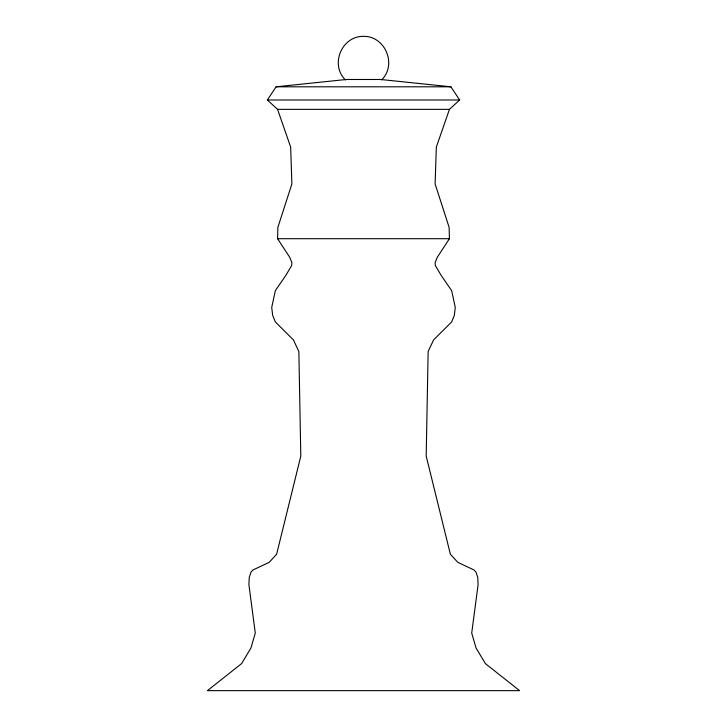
<?xml version="1.0" encoding="UTF-8"?>
<svg xmlns="http://www.w3.org/2000/svg" width="727" height="727" viewBox="0 0 727 727"><rect width="100%" height="100%" fill="white"/><g stroke="black" fill="none" stroke-linecap="round" stroke-linejoin="round"><path stroke-width="1.09" d="M381.802 79.606L450.894 86.804L459.637 99.99L449.44 109.35L436.345 147.036L435.119 183.958L449.113 227.315L449.44 238.692L437.29 257.267L435.119 262.665L435.409 265.646L441.08 275.26L451.64 290.618L455.284 307.457L454.33 315.373L451.64 321.952L433.583 339.909L428.139 351.55L426.195 456.093L450.377 554.247L457.865 562.38L473.94 569.932L475.885 571.949L477.748 577.338L478.102 584.608L471.714 633.081L476.049 648.002L485.409 663.606L519.587 690.65L207.413 690.65L241.591 663.606L250.951 648.002L255.286 633.081L248.898 584.608L249.252 577.338L251.115 571.949L253.06 569.932L269.135 562.38L276.623 554.247L300.805 456.093L298.861 351.55L293.417 339.909L275.36 321.952L272.67 315.373L271.716 307.457L275.36 290.618L285.92 275.26L291.591 265.646L291.881 262.665L289.709 257.267L277.56 238.692L277.887 227.315L291.881 183.958L290.655 147.036L277.56 109.35L267.363 99.99L276.106 86.804L346.316 79.488L380.548 79.488M381.548 79.915C397.26 64.839 385.274 35.905 363.5 36.35C341.726 35.905 329.74 64.839 345.452 79.915M276.106 86.804L450.894 86.804M267.363 99.99L459.637 99.99M277.56 109.35L449.44 109.35M277.56 238.692L449.44 238.692"/></g></svg>
